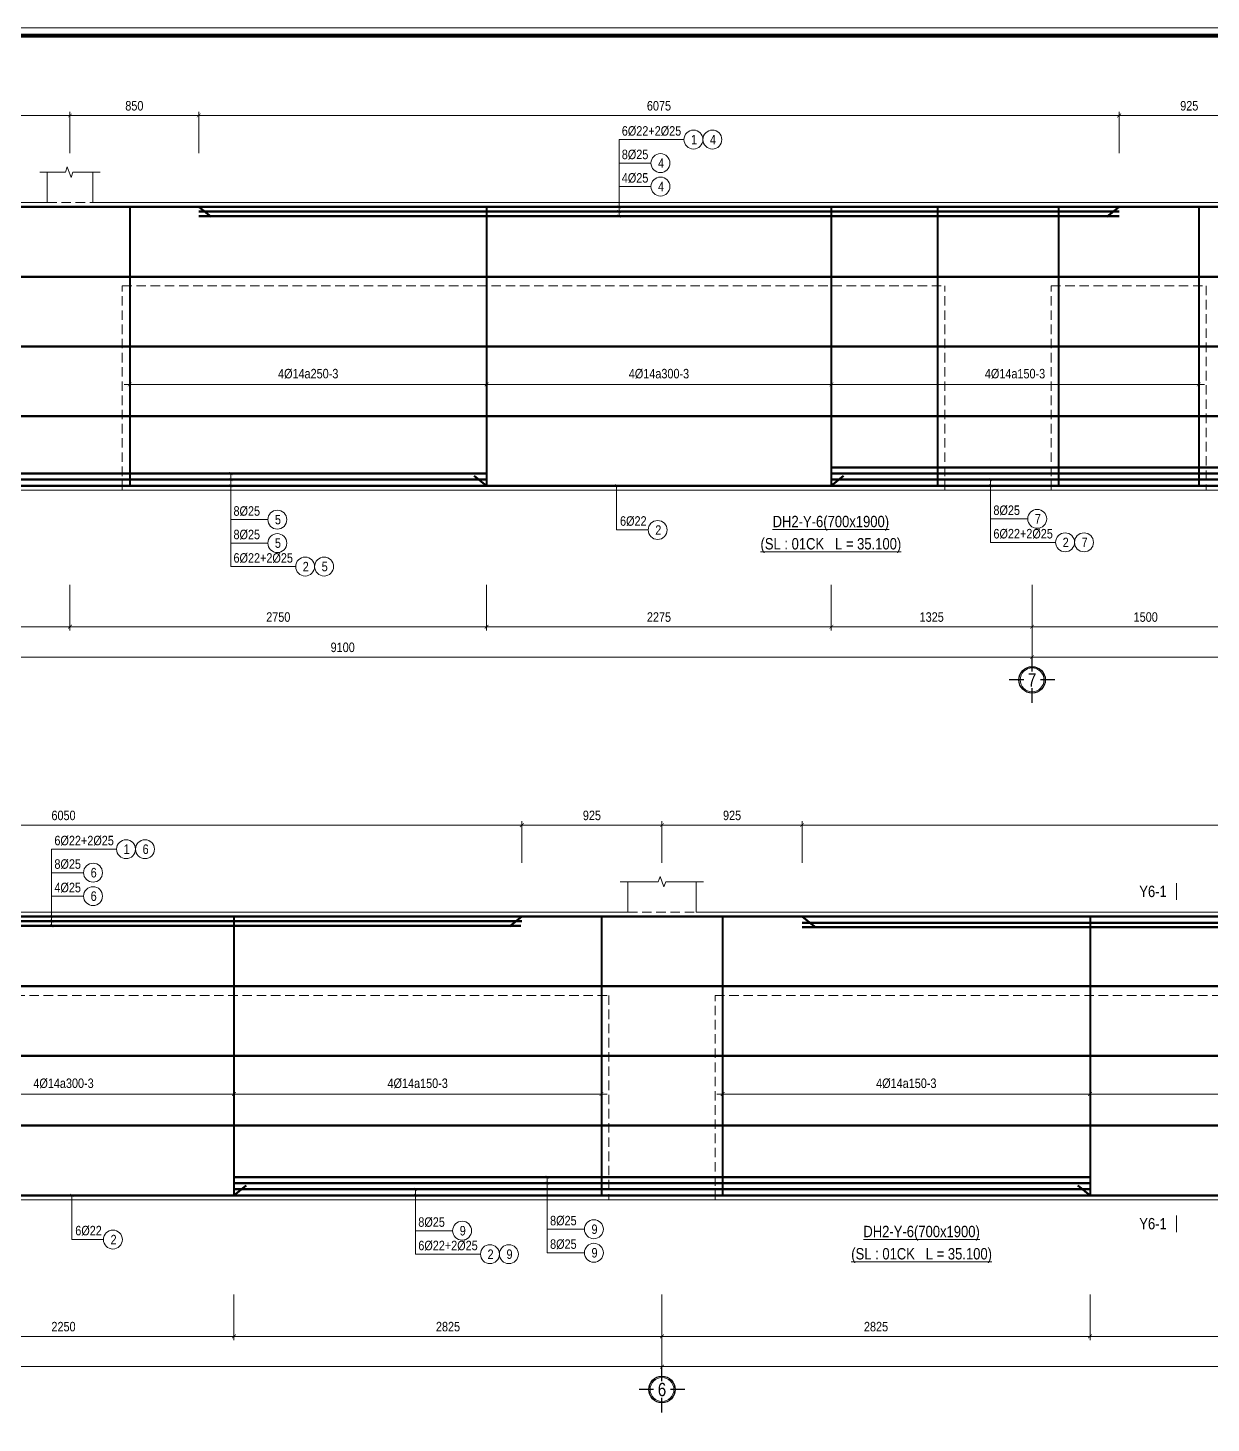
# Model space of a CAD drawing. Header units: millimetres. Extents: x 3014920 to 3563667, y -1638653 to -1356471.
# Drawn here: x 3089062 to 3096871, y -1615274 to -1606064 of the extents above; entities that cross this region are included whole.
import ezdxf
from ezdxf.enums import TextEntityAlignment as Align
from ezdxf.xclip import XClip

# ---------------------------------------------------------------- set-up
doc = ezdxf.new("R2010")
doc.units = ezdxf.units.MM
doc.header["$MEASUREMENT"] = 0
doc.header["$XCLIPFRAME"] = 0
doc.header["$PDMODE"] = 2
doc.linetypes.add('HIDDEN', pattern=[0.375, 0.25, -0.125])
doc.layers.get('0').update_dxf_attribs({"lineweight": 9})
doc.layers.get('Defpoints').update_dxf_attribs({"color": 10, "lineweight": 0})
for name, color, linetype, lineweight in [('2', 2, 'Continuous', 20), ('CDAI', 21, 'Continuous', 40), ('CTHEP', 50, 'Continuous', 50), ('DBAO', 90, 'Continuous', 13), ('DGIONG', 130, 'Continuous', 13), ('DMo', 9, 'HIDDEN', 9), ('KTH', 154, 'Continuous', 9), ('Net khuat', 8, 'HIDDEN', 13), ('TEXT', 7, 'Continuous', 15)]:
    doc.layers.add(name, color=color, linetype=linetype, lineweight=lineweight)
doc.layers.add('8', color=8, linetype='Continuous')
doc.styles.add('HELVECONDENSE', font='VHELVCN_0.TTF')
doc.styles.add('Star-HelCon', font='VHELVCN_0.TTF')
doc.styles.add('TTP-HelCon', font='VHELVCN_0.TTF')
doc.styles.add('VNI-HELVE-CONDENSE', font='VHELVCN_0.TTF')
doc.dimstyles.new('kc-25', dxfattribs={"dimtxt": 62.5, "dimasz": 20, "dimexe": 20, "dimexo": 50, "dimgap": 25, "dimtad": 3, "dimdec": 0, "dimzin": 0, "dimdsep": 46, "dimtxsty": 'VNI-HELVE-CONDENSE', "dimblk": 'DIM', "dimcen": 2.5, "dimclrd": 256, "dimclre": 154, "dimclrt": 7, "dimaunit": 1, "dimadec": 0, "dimazin": 0, "dimtfac": 1, "dimtdec": 0, "dimtix": 1, "dimtmove": 0, "dimatfit": 3, "dimldrblk": 'DOT', "dimfxl": 1, "dimtolj": 1, "dimtzin": 0, "dimarcsym": 0})
doc.dimstyles.new('TTP-25', dxfattribs={"dimscale": 25, "dimtxt": 2.5, "dimasz": 1, "dimexe": 1, "dimexo": 1, "dimgap": 0.09, "dimtad": 0, "dimdec": 4, "dimrnd": 1, "dimzin": 9, "dimdsep": 46, "dimtxsty": 'TTP-HelCon', "dimblk": 'ARCHTICK', "dimcen": 0.09, "dimdle": 1.5, "dimclrd": 256, "dimclre": 256, "dimclrt": 7, "dimadec": 0, "dimazin": 0, "dimtfac": 1, "dimtdec": 4, "dimtmove": 0, "dimatfit": 3, "dimldrblk": 'ARCHTICK', "dimfxl": 1, "dimtvp": 1, "dimtolj": 1, "dimtzin": 0, "dimarcsym": 0})

# ---------------------------------------------------------------- blocks, each defined once
blk = doc.blocks.new('2Y-5')
at = {"layer": 'CTHEP'}
blk.add_line((55785, -500), (100, -500), dxfattribs=at)
for points in [[(25, -230), (25, -30), (55895, -30), (55895, -230)], [(25, -370), (25, -970), (55895, -970), (55895, -370)]]:
    blk.add_lwpolyline(points, dxfattribs=at)
at = {"layer": 'DBAO', "linetype": 'Continuous', "flags": 128}
blk.add_lwpolyline([(55925, 0), (55925, -1000), (32050, -1000)], dxfattribs=at)
blk = doc.blocks.new('_ArchTick')
at = {"color": 0, "linetype": 'ByBlock', "const_width": 0.15}
blk.add_lwpolyline([(-0.5, -0.5), (0.5, 0.5)], dxfattribs=at)
blk = doc.blocks.new('*D2589')
at = {"layer": 'Defpoints', "color": 0, "transparency": 16777216}
for p in [(9600, -2500), (11100, -2500), (9600, -2801)]:
    blk.add_point(p, dxfattribs=at)
at = {"layer": 'KTH', "lineweight": -2, "transparency": 16777216}
for p, q in [((9600, -2525), (9600, -2826)), ((11100, -2525), (11100, -2826)), ((11137.5, -2801), (9562.5, -2801))]:
    blk.add_line(p, q, dxfattribs=at)
at = {"layer": 'KTH', "lineweight": -2, "transparency": 16777216, "xscale": 25, "yscale": 25, "zscale": 25, "rotation": 180}
blk.add_blockref('_ArchTick', (9600, -2801), dxfattribs=at)
at = {"layer": 'KTH', "lineweight": -2, "transparency": 16777216, "xscale": 25, "yscale": 25, "zscale": 25}
blk.add_blockref('_ArchTick', (11100, -2801), dxfattribs=at)
at = {"layer": 'KTH', "color": 7, "transparency": 16777216, "insert": (10350, -2737.2), "char_height": 62.5, "attachment_point": 5, "style": 'TTP-HelCon'}
blk.add_mtext('\\A1;1500', dxfattribs=at)
blk = doc.blocks.new('*D2590')
at = {"layer": 'Defpoints', "color": 0, "transparency": 16777216}
for p in [(3250, -2500), (5999.8, -2500), (3250, -2801)]:
    blk.add_point(p, dxfattribs=at)
at = {"layer": 'KTH', "lineweight": -2, "transparency": 16777216}
for p, q in [((3250, -2525), (3250, -2826)), ((5999.8, -2525), (5999.8, -2826)), ((6037.3, -2801), (3212.5, -2801))]:
    blk.add_line(p, q, dxfattribs=at)
at = {"layer": 'KTH', "lineweight": -2, "transparency": 16777216, "xscale": 25, "yscale": 25, "zscale": 25, "rotation": 180}
blk.add_blockref('_ArchTick', (3250, -2801), dxfattribs=at)
at = {"layer": 'KTH', "lineweight": -2, "transparency": 16777216, "xscale": 25, "yscale": 25, "zscale": 25}
blk.add_blockref('_ArchTick', (5999.8, -2801), dxfattribs=at)
at = {"layer": 'KTH', "color": 7, "transparency": 16777216, "insert": (4624.9, -2737.2), "char_height": 62.5, "attachment_point": 5, "style": 'TTP-HelCon'}
blk.add_mtext('\\A1;2750', dxfattribs=at)
blk = doc.blocks.new('*D2591')
at = {"layer": 'Defpoints', "color": 0, "transparency": 16777216}
for p in [(3250, 574), (3250, 300), (4099.8, 300)]:
    blk.add_point(p, dxfattribs=at)
at = {"layer": 'KTH', "lineweight": -2, "transparency": 16777216}
for p, q in [((4137.3, 574), (3212.5, 574)), ((3250, 325), (3250, 599)), ((4099.8, 325), (4099.8, 599))]:
    blk.add_line(p, q, dxfattribs=at)
at = {"layer": 'KTH', "lineweight": -2, "transparency": 16777216, "xscale": 25, "yscale": 25, "zscale": 25, "rotation": 180}
blk.add_blockref('_ArchTick', (3250, 574), dxfattribs=at)
at = {"layer": 'KTH', "lineweight": -2, "transparency": 16777216, "xscale": 25, "yscale": 25, "zscale": 25}
blk.add_blockref('_ArchTick', (4099.8, 574), dxfattribs=at)
at = {"layer": 'KTH', "color": 7, "transparency": 16777216, "insert": (3674.9, 637.8), "char_height": 62.5, "attachment_point": 5, "style": 'TTP-HelCon'}
blk.add_mtext('\\A1;850', dxfattribs=at)
blk = doc.blocks.new('*D2592')
at = {"layer": 'Defpoints', "color": 0, "transparency": 16777216}
for p in [(11100, 574), (10175, 300), (11100, 300)]:
    blk.add_point(p, dxfattribs=at)
at = {"layer": 'KTH', "lineweight": -2, "transparency": 16777216}
for p, q in [((10137.5, 574), (11137.5, 574)), ((10175, 325), (10175, 599)), ((11100, 325), (11100, 599))]:
    blk.add_line(p, q, dxfattribs=at)
at = {"layer": 'KTH', "lineweight": -2, "transparency": 16777216, "xscale": 25, "yscale": 25, "zscale": 25, "rotation": 180}
blk.add_blockref('_ArchTick', (10175, 574), dxfattribs=at)
at = {"layer": 'KTH', "lineweight": -2, "transparency": 16777216, "xscale": 25, "yscale": 25, "zscale": 25}
blk.add_blockref('_ArchTick', (11100, 574), dxfattribs=at)
at = {"layer": 'KTH', "color": 7, "transparency": 16777216, "insert": (10637.5, 637.8), "char_height": 62.5, "attachment_point": 5, "style": 'TTP-HelCon'}
blk.add_mtext('\\A1;925', dxfattribs=at)
blk = doc.blocks.new('*D2594')
at = {"layer": 'Defpoints', "color": 0, "transparency": 16777216}
for p in [(19000, 574), (19000, 300), (19925, 300)]:
    blk.add_point(p, dxfattribs=at)
at = {"layer": 'KTH', "lineweight": -2, "transparency": 16777216}
for p, q in [((19962.5, 574), (18962.5, 574)), ((19000, 325), (19000, 599)), ((19925, 325), (19925, 599))]:
    blk.add_line(p, q, dxfattribs=at)
at = {"layer": 'KTH', "lineweight": -2, "transparency": 16777216, "xscale": 25, "yscale": 25, "zscale": 25, "rotation": 180}
blk.add_blockref('_ArchTick', (19000, 574), dxfattribs=at)
at = {"layer": 'KTH', "lineweight": -2, "transparency": 16777216, "xscale": 25, "yscale": 25, "zscale": 25}
blk.add_blockref('_ArchTick', (19925, 574), dxfattribs=at)
at = {"layer": 'KTH', "color": 7, "transparency": 16777216, "insert": (19462.5, 637.8), "char_height": 62.5, "attachment_point": 5, "style": 'TTP-HelCon'}
blk.add_mtext('\\A1;925', dxfattribs=at)
blk = doc.blocks.new('dau truc')
blk.add_circle((0, 0), 180)
at = {"layer": '8'}
for p, q in [((0, 127), (0, 345)), ((-127, 0), (-345, 0)), ((0, -345), (0, -127)), ((345, 0), (127, 0))]:
    blk.add_line(p, q, dxfattribs=at)
blk.add_circle((0, 0), 200, dxfattribs=at)
at = {"layer": 'TEXT', "style": 'HELVECONDENSE'}
blk.add_attdef('A', text='', height=233, dxfattribs=at).set_placement((0, 0), align=Align.MIDDLE)
blk = doc.blocks.new('*D2595')
at = {"layer": 'Defpoints', "color": 0, "transparency": 16777216}
for p in [(13925, -2500), (16175, -2500), (13925, -2801)]:
    blk.add_point(p, dxfattribs=at)
at = {"layer": 'KTH', "lineweight": -2, "transparency": 16777216}
for p, q in [((13925, -2525), (13925, -2826)), ((16175, -2525), (16175, -2826)), ((16212.5, -2801), (13887.5, -2801))]:
    blk.add_line(p, q, dxfattribs=at)
at = {"layer": 'KTH', "lineweight": -2, "transparency": 16777216, "xscale": 25, "yscale": 25, "zscale": 25, "rotation": 180}
blk.add_blockref('_ArchTick', (13925, -2801), dxfattribs=at)
at = {"layer": 'KTH', "lineweight": -2, "transparency": 16777216, "xscale": 25, "yscale": 25, "zscale": 25}
blk.add_blockref('_ArchTick', (16175, -2801), dxfattribs=at)
at = {"layer": 'KTH', "color": 7, "transparency": 16777216, "insert": (15050, -2737.2), "char_height": 62.5, "attachment_point": 5, "style": 'TTP-HelCon'}
blk.add_mtext('\\A1;2250', dxfattribs=at)
blk = doc.blocks.new('*D2596')
at = {"layer": 'Defpoints', "color": 0, "transparency": 16777216}
for p in [(19000, -2500), (21825, -2500), (19000, -2801)]:
    blk.add_point(p, dxfattribs=at)
at = {"layer": 'KTH', "lineweight": -2, "transparency": 16777216}
for p, q in [((19000, -2525), (19000, -2826)), ((21825, -2525), (21825, -2826)), ((21862.5, -2801), (18962.5, -2801))]:
    blk.add_line(p, q, dxfattribs=at)
at = {"layer": 'KTH', "lineweight": -2, "transparency": 16777216, "xscale": 25, "yscale": 25, "zscale": 25, "rotation": 180}
blk.add_blockref('_ArchTick', (19000, -2801), dxfattribs=at)
at = {"layer": 'KTH', "lineweight": -2, "transparency": 16777216, "xscale": 25, "yscale": 25, "zscale": 25}
blk.add_blockref('_ArchTick', (21825, -2801), dxfattribs=at)
at = {"layer": 'KTH', "color": 7, "transparency": 16777216, "insert": (20412.5, -2737.2), "char_height": 62.5, "attachment_point": 5, "style": 'TTP-HelCon'}
blk.add_mtext('\\A1;2825', dxfattribs=at)
blk = doc.blocks.new('*D2597')
at = {"layer": 'Defpoints', "color": 0, "transparency": 16777216}
for p in [(21825, -2500), (24075, -2500), (24075, -2801)]:
    blk.add_point(p, dxfattribs=at)
at = {"layer": 'KTH', "lineweight": -2, "transparency": 16777216}
for p, q in [((21825, -2525), (21825, -2826)), ((24075, -2525), (24075, -2826)), ((21787.5, -2801), (24112.5, -2801))]:
    blk.add_line(p, q, dxfattribs=at)
at = {"layer": 'KTH', "lineweight": -2, "transparency": 16777216, "xscale": 25, "yscale": 25, "zscale": 25, "rotation": 180}
blk.add_blockref('_ArchTick', (21825, -2801), dxfattribs=at)
at = {"layer": 'KTH', "lineweight": -2, "transparency": 16777216, "xscale": 25, "yscale": 25, "zscale": 25}
blk.add_blockref('_ArchTick', (24075, -2801), dxfattribs=at)
at = {"layer": 'KTH', "color": 7, "transparency": 16777216, "insert": (22950, -2737.2), "char_height": 62.5, "attachment_point": 5, "style": 'TTP-HelCon'}
blk.add_mtext('\\A1;2250', dxfattribs=at)
blk = doc.blocks.new('*D2598')
at = {"layer": 'Defpoints', "color": 0, "transparency": 16777216}
for p in [(19000, 574), (18075, 300), (19000, 300)]:
    blk.add_point(p, dxfattribs=at)
at = {"layer": 'KTH', "lineweight": -2, "transparency": 16777216}
for p, q in [((18037.5, 574), (19037.5, 574)), ((18075, 325), (18075, 599)), ((19000, 325), (19000, 599))]:
    blk.add_line(p, q, dxfattribs=at)
at = {"layer": 'KTH', "lineweight": -2, "transparency": 16777216, "xscale": 25, "yscale": 25, "zscale": 25, "rotation": 180}
blk.add_blockref('_ArchTick', (18075, 574), dxfattribs=at)
at = {"layer": 'KTH', "lineweight": -2, "transparency": 16777216, "xscale": 25, "yscale": 25, "zscale": 25}
blk.add_blockref('_ArchTick', (19000, 574), dxfattribs=at)
at = {"layer": 'KTH', "color": 7, "transparency": 16777216, "insert": (18537.5, 637.8), "char_height": 62.5, "attachment_point": 5, "style": 'TTP-HelCon'}
blk.add_mtext('\\A1;925', dxfattribs=at)
blk = doc.blocks.new('*D2599')
at = {"layer": 'Defpoints', "color": 0, "transparency": 16777216}
for p in [(19000, -2801), (28400, -2801), (19000, -3001)]:
    blk.add_point(p, dxfattribs=at)
at = {"layer": 'KTH', "lineweight": -2, "transparency": 16777216}
for p, q in [((19000, -2826), (19000, -3026)), ((28400, -2826), (28400, -3026)), ((28437.5, -3001), (18962.5, -3001))]:
    blk.add_line(p, q, dxfattribs=at)
at = {"layer": 'KTH', "lineweight": -2, "transparency": 16777216, "xscale": 25, "yscale": 25, "zscale": 25, "rotation": 180}
blk.add_blockref('_ArchTick', (19000, -3001), dxfattribs=at)
at = {"layer": 'KTH', "lineweight": -2, "transparency": 16777216, "xscale": 25, "yscale": 25, "zscale": 25}
blk.add_blockref('_ArchTick', (28400, -3001), dxfattribs=at)
at = {"layer": 'KTH', "color": 7, "transparency": 16777216, "insert": (23700, -2937.2), "char_height": 62.5, "attachment_point": 5, "style": 'TTP-HelCon'}
blk.add_mtext('\\A1;9400', dxfattribs=at)
blk = doc.blocks.new('*D2601')
at = {"layer": 'Defpoints', "color": 0, "transparency": 16777216}
for p in [(500, -2500), (3250, -2500), (500, -2801)]:
    blk.add_point(p, dxfattribs=at)
at = {"layer": 'KTH', "lineweight": -2, "transparency": 16777216}
for p, q in [((500, -2525), (500, -2826)), ((3250, -2525), (3250, -2826)), ((3287.5, -2801), (462.5, -2801))]:
    blk.add_line(p, q, dxfattribs=at)
at = {"layer": 'KTH', "lineweight": -2, "transparency": 16777216, "xscale": 25, "yscale": 25, "zscale": 25, "rotation": 180}
blk.add_blockref('_ArchTick', (500, -2801), dxfattribs=at)
at = {"layer": 'KTH', "lineweight": -2, "transparency": 16777216, "xscale": 25, "yscale": 25, "zscale": 25}
blk.add_blockref('_ArchTick', (3250, -2801), dxfattribs=at)
at = {"layer": 'KTH', "color": 7, "transparency": 16777216, "insert": (1875, -2737.2), "char_height": 62.5, "attachment_point": 5, "style": 'TTP-HelCon'}
blk.add_mtext('\\A1;2750', dxfattribs=at)
blk = doc.blocks.new('*D2602')
at = {"layer": 'Defpoints', "color": 0, "transparency": 16777216}
for p in [(5999.8, -2500), (8275, -2500), (8275, -2801)]:
    blk.add_point(p, dxfattribs=at)
at = {"layer": 'KTH', "lineweight": -2, "transparency": 16777216}
for p, q in [((5999.8, -2525), (5999.8, -2826)), ((8275, -2525), (8275, -2826)), ((5962.3, -2801), (8312.5, -2801))]:
    blk.add_line(p, q, dxfattribs=at)
at = {"layer": 'KTH', "lineweight": -2, "transparency": 16777216, "xscale": 25, "yscale": 25, "zscale": 25, "rotation": 180}
blk.add_blockref('_ArchTick', (5999.8, -2801), dxfattribs=at)
at = {"layer": 'KTH', "lineweight": -2, "transparency": 16777216, "xscale": 25, "yscale": 25, "zscale": 25}
blk.add_blockref('_ArchTick', (8275, -2801), dxfattribs=at)
at = {"layer": 'KTH', "color": 7, "transparency": 16777216, "insert": (7137.4, -2737.2), "char_height": 62.5, "attachment_point": 5, "style": 'TTP-HelCon'}
blk.add_mtext('\\A1;2275', dxfattribs=at)
blk = doc.blocks.new('*D2603')
at = {"layer": 'Defpoints', "color": 0, "transparency": 16777216}
for p in [(8275, -2500), (9600, -2500), (9600, -2801)]:
    blk.add_point(p, dxfattribs=at)
at = {"layer": 'KTH', "lineweight": -2, "transparency": 16777216}
for p, q in [((8275, -2525), (8275, -2826)), ((9600, -2525), (9600, -2826)), ((8237.5, -2801), (9637.5, -2801))]:
    blk.add_line(p, q, dxfattribs=at)
at = {"layer": 'KTH', "lineweight": -2, "transparency": 16777216, "xscale": 25, "yscale": 25, "zscale": 25, "rotation": 180}
blk.add_blockref('_ArchTick', (8275, -2801), dxfattribs=at)
at = {"layer": 'KTH', "lineweight": -2, "transparency": 16777216, "xscale": 25, "yscale": 25, "zscale": 25}
blk.add_blockref('_ArchTick', (9600, -2801), dxfattribs=at)
at = {"layer": 'KTH', "color": 7, "transparency": 16777216, "insert": (8937.5, -2737.2), "char_height": 62.5, "attachment_point": 5, "style": 'TTP-HelCon'}
blk.add_mtext('\\A1;1325', dxfattribs=at)
blk = doc.blocks.new('*D2605')
at = {"layer": 'Defpoints', "color": 0, "transparency": 16777216}
for p in [(19925, 574), (19925, 300), (25975, 300)]:
    blk.add_point(p, dxfattribs=at)
at = {"layer": 'KTH', "lineweight": -2, "transparency": 16777216}
for p, q in [((26012.5, 574), (19887.5, 574)), ((19925, 325), (19925, 599)), ((25975, 325), (25975, 599))]:
    blk.add_line(p, q, dxfattribs=at)
at = {"layer": 'KTH', "lineweight": -2, "transparency": 16777216, "xscale": 25, "yscale": 25, "zscale": 25, "rotation": 180}
blk.add_blockref('_ArchTick', (19925, 574), dxfattribs=at)
at = {"layer": 'KTH', "lineweight": -2, "transparency": 16777216, "xscale": 25, "yscale": 25, "zscale": 25}
blk.add_blockref('_ArchTick', (25975, 574), dxfattribs=at)
at = {"layer": 'KTH', "color": 7, "transparency": 16777216, "insert": (22950, 637.8), "char_height": 62.5, "attachment_point": 5, "style": 'TTP-HelCon'}
blk.add_mtext('\\A1;6050', dxfattribs=at)
blk = doc.blocks.new('MC')
at = {"layer": 'CTHEP', "const_width": 10, "elevation": 0}
blk.add_lwpolyline([(36, 150), (36, 0)], dxfattribs=at)
at = {"layer": 'TEXT', "style": 'TTP-HelCon'}
blk.add_attdef('A', text='', height=100, dxfattribs=at).set_placement((-50, 26), align=Align.RIGHT)
blk = doc.blocks.new('*D2618')
at = {"layer": 'Defpoints', "color": 0, "transparency": 16777216}
for p in [(9600, -2500), (19000, -2500), (19000, -3001)]:
    blk.add_point(p, dxfattribs=at)
at = {"layer": 'KTH', "lineweight": -2, "transparency": 16777216}
for p, q in [((9600, -2525), (9600, -3026)), ((19000, -2525), (19000, -3026)), ((9562.5, -3001), (19037.5, -3001))]:
    blk.add_line(p, q, dxfattribs=at)
at = {"layer": 'KTH', "lineweight": -2, "transparency": 16777216, "xscale": 25, "yscale": 25, "zscale": 25, "rotation": 180}
blk.add_blockref('_ArchTick', (9600, -3001), dxfattribs=at)
at = {"layer": 'KTH', "lineweight": -2, "transparency": 16777216, "xscale": 25, "yscale": 25, "zscale": 25}
blk.add_blockref('_ArchTick', (19000, -3001), dxfattribs=at)
at = {"layer": 'KTH', "color": 7, "transparency": 16777216, "insert": (14300, -2937.2), "char_height": 62.5, "attachment_point": 5, "style": 'TTP-HelCon'}
blk.add_mtext('\\A1;9400', dxfattribs=at)
blk = doc.blocks.new('*D2624')
at = {"layer": 'Defpoints', "color": 0, "transparency": 16777216}
for p in [(500, -2801), (9600, -2801), (500, -3001)]:
    blk.add_point(p, dxfattribs=at)
at = {"layer": 'KTH', "lineweight": -2, "transparency": 16777216}
for p, q in [((500, -2826), (500, -3026)), ((9600, -2826), (9600, -3026)), ((9637.5, -3001), (462.5, -3001))]:
    blk.add_line(p, q, dxfattribs=at)
at = {"layer": 'KTH', "lineweight": -2, "transparency": 16777216, "xscale": 25, "yscale": 25, "zscale": 25, "rotation": 180}
blk.add_blockref('_ArchTick', (500, -3001), dxfattribs=at)
at = {"layer": 'KTH', "lineweight": -2, "transparency": 16777216, "xscale": 25, "yscale": 25, "zscale": 25}
blk.add_blockref('_ArchTick', (9600, -3001), dxfattribs=at)
at = {"layer": 'KTH', "color": 7, "transparency": 16777216, "insert": (5050, -2937.2), "char_height": 62.5, "attachment_point": 5, "style": 'TTP-HelCon'}
blk.add_mtext('\\A1;9100', dxfattribs=at)
blk = doc.blocks.new('*D2625')
at = {"layer": 'Defpoints', "color": 0, "transparency": 16777216}
for p in [(16175, -2500), (19000, -2500), (19000, -2801)]:
    blk.add_point(p, dxfattribs=at)
at = {"layer": 'KTH', "lineweight": -2, "transparency": 16777216}
for p, q in [((16175, -2525), (16175, -2826)), ((19000, -2525), (19000, -2826)), ((16137.5, -2801), (19037.5, -2801))]:
    blk.add_line(p, q, dxfattribs=at)
at = {"layer": 'KTH', "lineweight": -2, "transparency": 16777216, "xscale": 25, "yscale": 25, "zscale": 25, "rotation": 180}
blk.add_blockref('_ArchTick', (16175, -2801), dxfattribs=at)
at = {"layer": 'KTH', "lineweight": -2, "transparency": 16777216, "xscale": 25, "yscale": 25, "zscale": 25}
blk.add_blockref('_ArchTick', (19000, -2801), dxfattribs=at)
at = {"layer": 'KTH', "color": 7, "transparency": 16777216, "insert": (17587.5, -2737.2), "char_height": 62.5, "attachment_point": 5, "style": 'TTP-HelCon'}
blk.add_mtext('\\A1;2825', dxfattribs=at)
blk = doc.blocks.new('*D2627')
at = {"layer": 'Defpoints', "color": 0, "transparency": 16777216}
for p in [(350, 574), (350, 300), (3250, 300)]:
    blk.add_point(p, dxfattribs=at)
at = {"layer": 'KTH', "lineweight": -2, "transparency": 16777216}
for p, q in [((3287.5, 574), (312.5, 574)), ((350, 325), (350, 599)), ((3250, 325), (3250, 599))]:
    blk.add_line(p, q, dxfattribs=at)
at = {"layer": 'KTH', "lineweight": -2, "transparency": 16777216, "xscale": 25, "yscale": 25, "zscale": 25, "rotation": 180}
blk.add_blockref('_ArchTick', (350, 574), dxfattribs=at)
at = {"layer": 'KTH', "lineweight": -2, "transparency": 16777216, "xscale": 25, "yscale": 25, "zscale": 25}
blk.add_blockref('_ArchTick', (3250, 574), dxfattribs=at)
at = {"layer": 'KTH', "color": 7, "transparency": 16777216, "insert": (1800, 637.8), "char_height": 62.5, "attachment_point": 5, "style": 'TTP-HelCon'}
blk.add_mtext('\\A1;2900', dxfattribs=at)
blk = doc.blocks.new('*D2628')
at = {"layer": 'Defpoints', "color": 0, "transparency": 16777216}
for p in [(10175, 574), (4099.8, 300), (10175, 300)]:
    blk.add_point(p, dxfattribs=at)
at = {"layer": 'KTH', "lineweight": -2, "transparency": 16777216}
for p, q in [((4062.3, 574), (10212.5, 574)), ((4099.8, 325), (4099.8, 599)), ((10175, 325), (10175, 599))]:
    blk.add_line(p, q, dxfattribs=at)
at = {"layer": 'KTH', "lineweight": -2, "transparency": 16777216, "xscale": 25, "yscale": 25, "zscale": 25, "rotation": 180}
blk.add_blockref('_ArchTick', (4099.8, 574), dxfattribs=at)
at = {"layer": 'KTH', "lineweight": -2, "transparency": 16777216, "xscale": 25, "yscale": 25, "zscale": 25}
blk.add_blockref('_ArchTick', (10175, 574), dxfattribs=at)
at = {"layer": 'KTH', "color": 7, "transparency": 16777216, "insert": (7137.4, 637.8), "char_height": 62.5, "attachment_point": 5, "style": 'TTP-HelCon'}
blk.add_mtext('\\A1;6075', dxfattribs=at)
blk = doc.blocks.new('*D2629')
at = {"layer": 'Defpoints', "color": 0, "transparency": 16777216}
for p in [(18075, 574), (12025, 300), (18075, 300)]:
    blk.add_point(p, dxfattribs=at)
at = {"layer": 'KTH', "lineweight": -2, "transparency": 16777216}
for p, q in [((11987.5, 574), (18112.5, 574)), ((12025, 325), (12025, 599)), ((18075, 325), (18075, 599))]:
    blk.add_line(p, q, dxfattribs=at)
at = {"layer": 'KTH', "lineweight": -2, "transparency": 16777216, "xscale": 25, "yscale": 25, "zscale": 25, "rotation": 180}
blk.add_blockref('_ArchTick', (12025, 574), dxfattribs=at)
at = {"layer": 'KTH', "lineweight": -2, "transparency": 16777216, "xscale": 25, "yscale": 25, "zscale": 25}
blk.add_blockref('_ArchTick', (18075, 574), dxfattribs=at)
at = {"layer": 'KTH', "color": 7, "transparency": 16777216, "insert": (15050, 637.8), "char_height": 62.5, "attachment_point": 5, "style": 'TTP-HelCon'}
blk.add_mtext('\\A1;6050', dxfattribs=at)
blk = doc.blocks.new('DIM')
h = blk.add_hatch(color=1)
h.paths.add_polyline_path([(0.49, 0.29, 1), (0.29, 0.49), (-0.19, 0), (0.19, 0)])
h.paths.add_polyline_path([(0.19, 0), (-0.19, 0), (-0.49, -0.29, 1), (-0.29, -0.49)])
at = {"color": 9}
for p, q in [((-0.19, 0), (-1.5, 0)), ((0.19, 0), (1.5, 0))]:
    blk.add_line(p, q, dxfattribs=at)
at = {"color": 1}
for p, q in [((-0.49, -0.29), (0.29, 0.49)), ((-0.29, -0.49), (0.49, 0.29)), ((-0.19, 0), (0.19, 0))]:
    blk.add_line(p, q, dxfattribs=at)
blk.add_arc((-0.39, -0.39), 0.138, 135, 315, dxfattribs=at)
blk = doc.blocks.new('*D2630')
at = {"layer": 'Defpoints', "color": 0, "transparency": 16777216}
for p in [(3644.8, -950), (5999.8, -950), (3644.8, -1201.2)]:
    blk.add_point(p, dxfattribs=at)
at = {"layer": 'KTH', "lineweight": -2, "transparency": 16777216}
for p, q in [((3644.8, -975), (3644.8, -1226.2)), ((5999.8, -975), (5999.8, -1226.2)), ((6037.3, -1201.2), (3607.3, -1201.2))]:
    blk.add_line(p, q, dxfattribs=at)
at = {"layer": 'KTH', "lineweight": -2, "transparency": 16777216, "xscale": 25, "yscale": 25, "zscale": 25, "rotation": 180}
blk.add_blockref('_ArchTick', (3644.8, -1201.2), dxfattribs=at)
at = {"layer": 'KTH', "lineweight": -2, "transparency": 16777216, "xscale": 25, "yscale": 25, "zscale": 25}
blk.add_blockref('_ArchTick', (5999.8, -1201.2), dxfattribs=at)
at = {"layer": 'KTH', "color": 7, "transparency": 16777216, "insert": (4822.3, -1131.3), "char_height": 62.5, "attachment_point": 5, "style": 'TTP-HelCon'}
blk.add_mtext('\\A1;4Þ14a250-3', dxfattribs=at)
blk = doc.blocks.new('*D2631')
at = {"layer": 'Defpoints', "color": 0, "transparency": 16777216}
for p in [(5999.8, -950), (8275, -950), (8275, -1201.2)]:
    blk.add_point(p, dxfattribs=at)
at = {"layer": 'KTH', "lineweight": -2, "transparency": 16777216}
for p, q in [((5999.8, -975), (5999.8, -1226.2)), ((8275, -975), (8275, -1226.2)), ((5962.3, -1201.2), (8312.5, -1201.2))]:
    blk.add_line(p, q, dxfattribs=at)
at = {"layer": 'KTH', "lineweight": -2, "transparency": 16777216, "xscale": 25, "yscale": 25, "zscale": 25, "rotation": 180}
blk.add_blockref('_ArchTick', (5999.8, -1201.2), dxfattribs=at)
at = {"layer": 'KTH', "lineweight": -2, "transparency": 16777216, "xscale": 25, "yscale": 25, "zscale": 25}
blk.add_blockref('_ArchTick', (8275, -1201.2), dxfattribs=at)
at = {"layer": 'KTH', "color": 7, "transparency": 16777216, "insert": (7137.4, -1131.3), "char_height": 62.5, "attachment_point": 5, "style": 'TTP-HelCon'}
blk.add_mtext('\\A1;4Þ14a300-3', dxfattribs=at)
blk = doc.blocks.new('*D2632')
at = {"layer": 'Defpoints', "color": 0, "transparency": 16777216}
for p in [(8275, -950), (10700, -950), (8275, -1201.2)]:
    blk.add_point(p, dxfattribs=at)
at = {"layer": 'KTH', "lineweight": -2, "transparency": 16777216}
for p, q in [((8275, -975), (8275, -1226.2)), ((10700, -975), (10700, -1226.2)), ((10737.5, -1201.2), (8237.5, -1201.2))]:
    blk.add_line(p, q, dxfattribs=at)
at = {"layer": 'KTH', "lineweight": -2, "transparency": 16777216, "xscale": 25, "yscale": 25, "zscale": 25}
for p, rotation in [((8275, -1201.2), 179.9999999866598), ((10700, -1201.2), 359.9999999866598)]:
    blk.add_blockref('_ArchTick', p, dxfattribs=dict(at, rotation=rotation))
at = {"layer": 'KTH', "color": 7, "transparency": 16777216, "insert": (9487.5, -1131.3), "char_height": 62.5, "attachment_point": 5, "rotation": 360, "style": 'TTP-HelCon'}
blk.add_mtext('\\A1;4Þ14a150-3', dxfattribs=at)
blk = doc.blocks.new('*D2634')
at = {"layer": 'Defpoints', "color": 0, "transparency": 16777216}
for p in [(13925, -950), (16175, -950), (16175, -1201.2)]:
    blk.add_point(p, dxfattribs=at)
at = {"layer": 'KTH', "lineweight": -2, "transparency": 16777216}
for p, q in [((13925, -975), (13925, -1226.2)), ((16175, -975), (16175, -1226.2)), ((13887.5, -1201.2), (16212.5, -1201.2))]:
    blk.add_line(p, q, dxfattribs=at)
at = {"layer": 'KTH', "lineweight": -2, "transparency": 16777216, "xscale": 25, "yscale": 25, "zscale": 25, "rotation": 180}
blk.add_blockref('_ArchTick', (13925, -1201.2), dxfattribs=at)
at = {"layer": 'KTH', "lineweight": -2, "transparency": 16777216, "xscale": 25, "yscale": 25, "zscale": 25}
blk.add_blockref('_ArchTick', (16175, -1201.2), dxfattribs=at)
at = {"layer": 'KTH', "color": 7, "transparency": 16777216, "insert": (15050, -1131.3), "char_height": 62.5, "attachment_point": 5, "style": 'TTP-HelCon'}
blk.add_mtext('\\A1;4Þ14a300-3', dxfattribs=at)
blk = doc.blocks.new('*D2635')
at = {"layer": 'Defpoints', "color": 0, "transparency": 16777216}
for p in [(16175, -950), (18600, -950), (18600, -1201.2)]:
    blk.add_point(p, dxfattribs=at)
at = {"layer": 'KTH', "lineweight": -2, "transparency": 16777216}
for p, q in [((16175, -975), (16175, -1226.2)), ((18600, -975), (18600, -1226.2)), ((16137.5, -1201.2), (18637.5, -1201.2))]:
    blk.add_line(p, q, dxfattribs=at)
at = {"layer": 'KTH', "lineweight": -2, "transparency": 16777216, "xscale": 25, "yscale": 25, "zscale": 25, "rotation": 180}
blk.add_blockref('_ArchTick', (16175, -1201.2), dxfattribs=at)
at = {"layer": 'KTH', "lineweight": -2, "transparency": 16777216, "xscale": 25, "yscale": 25, "zscale": 25}
blk.add_blockref('_ArchTick', (18600, -1201.2), dxfattribs=at)
at = {"layer": 'KTH', "color": 7, "transparency": 16777216, "insert": (17387.5, -1131.3), "char_height": 62.5, "attachment_point": 5, "style": 'TTP-HelCon'}
blk.add_mtext('\\A1;4Þ14a150-3', dxfattribs=at)
blk = doc.blocks.new('*D2636')
at = {"layer": 'Defpoints', "color": 0, "transparency": 16777216}
for p in [(21825, -950), (24075, -950), (21825, -1201.2)]:
    blk.add_point(p, dxfattribs=at)
at = {"layer": 'KTH', "lineweight": -2, "transparency": 16777216}
for p, q in [((21825, -975), (21825, -1226.2)), ((24075, -975), (24075, -1226.2)), ((24112.5, -1201.2), (21787.5, -1201.2))]:
    blk.add_line(p, q, dxfattribs=at)
at = {"layer": 'KTH', "lineweight": -2, "transparency": 16777216, "xscale": 25, "yscale": 25, "zscale": 25}
for p, rotation in [((21825, -1201.2), 179.9999999866598), ((24075, -1201.2), 359.9999999866598)]:
    blk.add_blockref('_ArchTick', p, dxfattribs=dict(at, rotation=rotation))
at = {"layer": 'KTH', "color": 7, "transparency": 16777216, "insert": (22950, -1131.3), "char_height": 62.5, "attachment_point": 5, "rotation": 360, "style": 'TTP-HelCon'}
blk.add_mtext('\\A1;4Þ14a300-3', dxfattribs=at)
blk = doc.blocks.new('*D2637')
at = {"layer": 'Defpoints', "color": 0, "transparency": 16777216}
for p in [(19400, -950), (21825, -950), (19400, -1201.2)]:
    blk.add_point(p, dxfattribs=at)
at = {"layer": 'KTH', "lineweight": -2, "transparency": 16777216}
for p, q in [((19400, -975), (19400, -1226.2)), ((21825, -975), (21825, -1226.2)), ((21862.5, -1201.2), (19362.5, -1201.2))]:
    blk.add_line(p, q, dxfattribs=at)
at = {"layer": 'KTH', "lineweight": -2, "transparency": 16777216, "xscale": 25, "yscale": 25, "zscale": 25}
for p, rotation in [((19400, -1201.2), 179.9999999866598), ((21825, -1201.2), 359.9999999866598)]:
    blk.add_blockref('_ArchTick', p, dxfattribs=dict(at, rotation=rotation))
at = {"layer": 'KTH', "color": 7, "transparency": 16777216, "insert": (20612.5, -1131.3), "char_height": 62.5, "attachment_point": 5, "rotation": 360, "style": 'TTP-HelCon'}
blk.add_mtext('\\A1;4Þ14a150-3', dxfattribs=at)
blk = doc.blocks.new('2Y-7')
at = {"layer": 'CTHEP'}
for p, q in [((43821.41112, -489.99789), (53.4545, -489.99789)), ((43821.41112, -949.99789), (53.4545, -949.99789)), ((43821.41112, -1409.99789), (53.4545, -1409.99789))]:
    blk.add_line(p, q, dxfattribs=at)
for points in [[(30, -529.99859), (30, -30), (43870.00002, -30)], [(30, -1870), (35469.73058, -1870)]]:
    blk.add_lwpolyline(points, dxfattribs=at)
at = {"layer": 'DBAO', "linetype": 'Continuous', "flags": 128}
for points in [[(0, -2000), (34299.99999, -2000), (34299.99999, -2750), (43900.00002, -2750), (43900.00002, 0)], [(0, -1900), (34399.99999, -1900)]]:
    blk.add_lwpolyline(points, dxfattribs=at)
blk = doc.blocks.new('CHG_XX_Khung ten')
blk.add_lwpolyline([(15, 579), (826, 579), (826, 15), (15, 15)], close=True)
at = {"color": 4, "linetype": 'Continuous', "const_width": 1}
blk.add_lwpolyline([(17, 577), (824, 577), (824, 17), (17, 17)], close=True, dxfattribs=at)
blk = doc.blocks.new('2Y-6')
at = {"layer": 'CDAI'}
for points in [[(3644.7616, -30), (3644.7616, -1870)], [(5999.7616, -30), (5999.7616, -1870)], [(8274.99992, -30), (8274.99992, -1870)], [(8974.99992, -30), (8974.99992, -1870)], [(9774.99992, -30), (9774.99992, -1870)], [(10700, -30), (10700, -1870)], [(16174.9925, -30), (16174.9925, -1870)], [(18599.9925, -30), (18599.9925, -1870)], [(19400, -30), (19400, -1870)], [(21825, -30), (21825, -1870)]]:
    blk.add_lwpolyline(points, dxfattribs=at)
at = {"layer": 'CTHEP'}
for p, q in [((4181.18749, -94.5255), (4099.7616, -30)), ((10174.99992, -60), (4099.7616, -60)), ((10174.99992, -90), (4099.7616, -90)), ((10093.57403, -94.5255), (10174.99992, -30)), ((18068.69888, -90), (12018.70636, -90)), ((18074.9925, -60), (12024.99997, -60)), ((17993.56661, -94.5255), (18074.9925, -30)), ((20006.42589, -94.5255), (19925, -30)), ((19925.00001, -70), (25975, -70)), ((19925.00001, -100), (25975, -100)), ((35021.41109, -490), (53.4545, -490)), ((35021.41109, -950), (53.4545, -950)), ((35021.41109, -1410), (53.4545, -1410)), ((5918.33571, -1805.4745), (5999.7616, -1870)), ((8356.42581, -1805.4745), (8274.99992, -1870)), ((16256.42589, -1805.4745), (16175, -1870)), ((21743.57411, -1805.47451), (21825, -1870))]:
    blk.add_line(p, q, dxfattribs=at)
for points in [[(30, -529.99859), (30, -30), (35069.99999, -30)], [(30, -1870), (35069.99999, -1870), (35069.99999, -1170)], [(30, -1790), (5999.7616, -1790)], [(30, -1830), (5999.7616, -1830)], [(8274.99992, -1750), (13925, -1750)], [(8274.99992, -1790), (13925, -1790)], [(8274.99992, -1830), (13925, -1830)], [(16174.9925, -1750.00002), (21825, -1750.00002)], [(16174.9925, -1790.00001), (21825, -1790.00001)], [(16174.9925, -1830), (21825, -1830)]]:
    blk.add_lwpolyline(points, dxfattribs=at)
at = {"layer": 'DBAO', "linetype": 'Continuous'}
for p, q in [((3100, 200), (3100, 0)), ((3400, 0), (3400, 200)), ((18774.99999, 200), (18774.99999, 0)), ((19224.99249, 200), (19224.99249, 0)), ((500, 0), (3100, 0)), ((3400, 0), (9999.99992, 0)), ((9999.99992, 0), (10874.99998, 0)), ((11324.99248, 0), (15719.2221, 0)), ((11324.99248, 0), (15248.00002, 0)), ((15698.00002, 0), (18774.99999, 0)), ((19224.99249, 0), (24949.99993, 0)), ((0, -1900), (35099.99998, -1900))]:
    blk.add_line(p, q, dxfattribs=at)
at = {"layer": 'DGIONG', "linetype": 'Continuous', "flags": 128}
for points in [[(3450, 200), (3269.7616, 200), (3257.2616, 165.65653), (3232.2616, 234.34347), (3219.7616, 200), (3049.985, 200)], [(19274.99249, 200), (19024.98874, 200), (19012.48874, 165.65653), (18987.48874, 234.34347), (18974.98874, 200), (18724.98499, 200)]]:
    blk.add_lwpolyline(points, dxfattribs=at)
at = {"layer": 'DGIONG'}
for centre in [(7365.01519, 415.02234), (7490.01519, 415.02234), (15462.70896, 415.02234), (15587.70896, 415.02234), (7147.12569, 260.04133), (15244.81946, 260.04133), (7147.12569, 105.06033), (15244.81946, 105.06033), (9634.04934, -2088.7522), (4618.45105, -2093.93134), (7128.89873, -2162.04426), (15376.05328, -2162.04426), (17680.76604, -2103.36616), (18550.52774, -2093.93134), (4618.45105, -2248.91234), (9817.74234, -2243.73315), (9942.74234, -2243.73315), (17864.45904, -2258.34711), (17989.45904, -2258.34711), (18550.52774, -2248.91234), (4802.14405, -2403.89329), (4927.14405, -2403.89329)]:
    blk.add_circle(centre, 62.5, dxfattribs=at)
at = {"layer": 'Net khuat', "ltscale": 250}
for p, q in [((3100, 0), (3400, 0)), ((18774.99999, 0), (19224.98499, 0)), ((19224.98499, 0), (19224.99249, 0)), ((3594.76167, -550), (9025, -550)), ((3594.76167, -1900), (3594.76167, -550)), ((9025, -1900), (9025, -550)), ((9725, -550), (10750, -550)), ((9725, -1900), (9725, -550)), ((10750, -550), (10750, -1900)), ((11449.99997, -550), (18650, -550)), ((18650, -550), (18650, -1900)), ((19350, -550), (24825.00001, -550)), ((19350, -1900), (19350, -550))]:
    blk.add_line(p, q, dxfattribs=at)
at = {"xscale": 0.75, "yscale": 0.75, "zscale": 0.75}
for p in [(22369.03001, 79.50624), (22369.03001, -2114.08311)]:
    blk.add_blockref('MC', p, dxfattribs=at).add_auto_attribs({'A': 'Y6-1'})
at = {"layer": '2', "ltscale": 300}
ref = blk.add_blockref('dau truc', (9600, -3151.86454), dxfattribs=dict(at, xscale=0.436713129747659, yscale=0.436713129747659, zscale=0.436713129747659))
ref.add_attrib('A', '7', dxfattribs={"layer": 'TEXT', "height": 87.5, "style": 'HELVECONDENSE'}).set_placement((9600, -3151.86454), align=Align.MIDDLE)
ref = blk.add_blockref('dau truc', (19000, -3151.86454), dxfattribs=dict(at, xscale=0.436713129747659, yscale=0.436713129747659, zscale=0.436713129747659))
ref.add_attrib('A', '6', dxfattribs={"layer": 'TEXT', "height": 87.5, "style": 'HELVECONDENSE'}).set_placement((19000, -3151.86454), align=Align.MIDDLE)
at = {"layer": 'TEXT', "style": 'TTP-HelCon'}
for s, p in [('6Þ22+2Þ25', (6892.20731, 440.87528, 0)), ('6Þ22+2Þ25', (14989.90108, 440.87528, 0)), ('8Þ25', (6892.20731, 285.89428, 0)), ('8Þ25', (14989.90108, 285.89428, 0)), ('4Þ25', (6892.20731, 130.91328, 0)), ('4Þ25', (14989.90108, 130.91328, 0)), ('8Þ25', (4329.33617, -2068.07834, 0)), ('8Þ25', (9344.93446, -2062.89921, 0)), ('8Þ25', (17391.65117, -2077.51316, 0)), ('8Þ25', (18261.41287, -2068.07834, 0)), ('6Þ22', (6880.4105, -2134.1472, 0)), ('6Þ22', (15127.56505, -2134.1472, 0)), ('8Þ25', (4329.33617, -2223.05934, 0)), ('6Þ22+2Þ25', (9344.93446, -2217.88021, 0)), ('6Þ22+2Þ25', (17391.65117, -2232.49416, 0)), ('8Þ25', (18261.41287, -2223.05934, 0)), ('6Þ22+2Þ25', (4329.33617, -2378.04034, 0))]:
    blk.add_text(s, height=62.5, dxfattribs=at).set_placement(p)
at = {"layer": 'TEXT', "style": 'Star-HelCon'}
for s, p in [('1', (7369.18186, 415.02234)), ('4', (7494.18186, 415.02234)), ('1', (15466.87563, 415.02234)), ('6', (15591.87563, 415.02234)), ('4', (7151.29236, 260.04133)), ('6', (15248.98613, 260.04133)), ('4', (7151.29236, 105.06033)), ('6', (15248.98613, 105.06033)), ('5', (4622.61772, -2093.93134)), ('7', (9638.216, -2088.7522)), ('9', (17684.93271, -2103.36616)), ('9', (18554.69441, -2093.93134)), ('2', (7133.06539, -2162.04426)), ('2', (15380.21995, -2162.04426)), ('5', (4622.61772, -2248.91234)), ('2', (9821.909, -2243.73315)), ('7', (9946.909, -2243.73315)), ('2', (17868.62571, -2258.34711)), ('9', (17993.62571, -2258.34711)), ('9', (18554.69441, -2248.91234)), ('2', (4806.31072, -2403.89329)), ('5', (4931.31072, -2403.89329))]:
    blk.add_text(s, height=62.5, dxfattribs=at).set_placement(p, align=Align.MIDDLE)
at = {"layer": 'TEXT', "style": 'TTP-HelCon'}
for s, p in [('%%UDH2-Y-6(700x1900)', (8272.01353, -2143.81339)), ('%%UDH2-Y-6(700x1900)', (20713.43539, -2146.31614)), ('%%U(SL : 01CK   L = 35.100)', (8272.01353, -2290.70799)), ('%%U(SL : 01CK   L = 35.100)', (20713.43539, -2293.21074))]:
    blk.add_text(s, height=75, dxfattribs=at).set_placement(p, align=Align.CENTER)
at = {"layer": 'KTH'}
for base, p1, p2, picture, middle in [((350, 574.00461), (3250, 300), (350, 300), '*D2627', (1800, 637.83794)), ((3250, 574.00461), (4099.7616, 300), (3250, 300), '*D2591', (3674.8808, 637.83794)), ((18999.99249, 574.00461), (19925, 300), (18999.99249, 300), '*D2594', (19462.49625, 637.83794)), ((19925, 574.00461), (25975, 300), (19925, 300), '*D2605', (22950, 637.83794)), ((8274.99992, -2801.04426), (5999.7616, -2500), (8274.99992, -2500), '*D2602', (7137.38076, -2737.21093)), ((9600, -2801.04426), (8274.99992, -2500), (9600, -2500), '*D2603', (8937.49996, -2737.21093)), ((19000, -2801.04426), (16174.9925, -2500), (19000, -2500), '*D2625', (17587.49625, -2737.21093)), ((24074.9925, -2801.04426), (21825, -2500), (24074.9925, -2500), '*D2597', (22949.99625, -2737.21093)), ((500, -3001), (9600, -2801.04426), (500, -2801.04426), '*D2624', (5050, -2937.16667)), ((19000, -3001), (28400, -2801.04426), (19000, -2801.04426), '*D2599', (23700, -2937.16667))]:
    dim = blk.add_linear_dim(base=base, p1=p1, p2=p2, dimstyle='TTP-25', override={"dimtmove": 1}, dxfattribs=at)
    dim.commit()
    dim.dimension.update_dxf_attribs({"geometry": picture, "text_midpoint": middle})
for base, p1, p2, picture, middle in [((10174.99992, 574.00461), (4099.7616, 300), (10174.99992, 300), '*D2628', (7137.38076, 637.83794)), ((11099.99248, 574.00461), (10174.99992, 300), (11099.99248, 300), '*D2592', (10637.4962, 637.83794)), ((18074.9925, 574.00461), (12024.99997, 300), (18074.9925, 300), '*D2629', (15049.99624, 637.83794)), ((18999.99249, 574.00461), (18074.9925, 300), (18999.99249, 300), '*D2598', (18537.4925, 637.83794)), ((500, -2801.04426), (3250, -2500), (500, -2500), '*D2601', (1875, -2737.21093)), ((3250, -2801.04426), (5999.7616, -2500), (3250, -2500), '*D2590', (4624.8808, -2737.21093)), ((9600, -2801.04426), (11099.99248, -2500), (9600, -2500), '*D2589', (10349.99624, -2737.21093)), ((19000, -3001), (9600, -2500), (19000, -2500), '*D2618', (14300, -2937.16667)), ((13925, -2801.04426), (16174.9925, -2500), (13925, -2500), '*D2595', (15049.99625, -2737.21093)), ((19000, -2801.04426), (21825, -2500), (19000, -2500), '*D2596', (20412.5, -2737.21093))]:
    dim = blk.add_linear_dim(base=base, p1=p1, p2=p2, angle=180, dimstyle='TTP-25', override={"dimtmove": 1}, dxfattribs=at)
    dim.commit()
    dim.dimension.update_dxf_attribs({"geometry": picture, "text_midpoint": middle})
for base, p1, p2, angle, text, picture, middle in [((3644.7616, -1201.20202), (5999.7616, -950), (3644.7616, -950), 180, '4Þ14a250-3', '*D2630', (4822.2616, -1131.28536)), ((8274.99992, -1201.20202), (10700, -950), (8274.99992, -950), 179.999999987, '4Þ14a150-3', '*D2632', (9487.49996, -1131.28536)), ((16174.9925, -1201.20202), (13924.99997, -950), (16174.9925, -950), 0.000000013, '4Þ14a300-3', '*D2634', (15049.99623, -1131.28536)), ((18599.9925, -1201.20202), (16174.99245, -950), (18599.9925, -950), 0.000000013, '4Þ14a150-3', '*D2635', (17387.49247, -1131.28536)), ((19400, -1201.20202), (21824.99253, -950), (19400, -950), 179.999999987, '4Þ14a150-3', '*D2637', (20612.49627, -1131.28536)), ((21824.99248, -1201.20202), (24074.98501, -950), (21824.99248, -950), 179.999999987, '4Þ14a300-3', '*D2636', (22949.98875, -1131.28536))]:
    dim = blk.add_linear_dim(base=base, p1=p1, p2=p2, angle=angle, text=text, dimstyle='TTP-25', override={"dimtmove": 1}, dxfattribs=at)
    dim.commit()
    dim.dimension.update_dxf_attribs({"geometry": picture, "text_midpoint": middle})
dim = blk.add_linear_dim(base=(8274.99992, -1201.20202), p1=(5999.7616, -950), p2=(8274.99992, -950), text='4Þ14a300-3', dimstyle='TTP-25', override={"dimtmove": 1}, dxfattribs=at)
dim.commit()
dim.dimension.update_dxf_attribs({"geometry": '*D2631', "text_midpoint": (7137.38076, -1131.28536)})
at = {"layer": 'DGIONG'}
for points in [[(6873.69547, -30), (6873.69528, 415.02234), (7302.51519, 415.02234)], [(14971.38933, -30), (14971.38905, 415.02234), (15400.20896, 415.02234)], [(6873.69548, -60), (6873.69528, 260.04133), (7084.62569, 260.04133)], [(14971.38938, -60), (14971.38905, 260.04133), (15182.31946, 260.04133)], [(6873.69551, -90), (6873.69528, 105.06033), (7084.62569, 105.06033)], [(14971.38924, -90), (14971.38905, 105.06033), (15182.31946, 105.06033)], [(4310.82437, -1790), (4310.82414, -2093.93128), (4555.95105, -2093.93128)], [(4310.82437, -1830), (4310.82414, -2248.91228), (4555.95105, -2248.91228)], [(9326.42266, -1830), (9326.42243, -2088.75215), (9571.54934, -2088.75215)], [(17373.13936, -1830), (17373.13913, -2103.36611), (17618.26604, -2103.36611)], [(18242.90106, -1749.99998), (18242.90083, -2093.93128), (18488.02774, -2093.93128)], [(18242.90106, -1789.99998), (18242.90083, -2248.91228), (18488.02774, -2248.91228)], [(4310.82433, -1870), (4310.82414, -2403.89329), (4739.64405, -2403.89329)], [(6857.39873, -1870), (6857.39846, -2162.04426), (7066.39873, -2162.04426)], [(9326.42261, -1870), (9326.42243, -2243.73315), (9755.24234, -2243.73315)], [(15104.55328, -1870), (15104.55302, -2162.04426), (15313.55328, -2162.04426)], [(17373.13932, -1870), (17373.13913, -2258.34711), (17801.95904, -2258.34711)]]:
    blk.add_leader(points, dimstyle='kc-25', override={"dimtad": 0, "dimldrblk": 'ArchTick', "dimfxl": 100, "dimarcsym": 1}, dxfattribs=at)

msp = doc.modelspace()

# ---------------------------------------------------------------- block references
at = {"layer": 'DGIONG', "color": 5}
ref = msp.add_blockref('2Y-6', (3086089.46823, -1607216.20459), dxfattribs=at)
XClip(ref).set_block_clipping_path([(-972.2698653229, -3698.097227362), (14429.3711208934, 961.0599533499)])
ref = msp.add_blockref('2Y-7', (3094897.19328, -1610694.96884), dxfattribs=at)
XClip(ref).set_block_clipping_path([(12333.1990660783, -3196.9660486388), (27763.0042726612, 785.8285059552)])
ref = msp.add_blockref('2Y-6', (3074246.90367, -1611900.65373), dxfattribs=at)
XClip(ref).set_block_clipping_path([(10466.3343509422, -3587.9971422132), (27366.7829084061, 990.7508366439)])
ref = msp.add_blockref('2Y-7', (3079376.73028, -1614599.69118), dxfattribs=at)
XClip(ref).set_block_clipping_path([(26942.861779483, -4609.38876336), (45372.9411157561, 704.819474112)])
at = {"layer": 'DMo'}
ref = msp.add_blockref('2Y-5', (3063352.68635, -1606908.42047), dxfattribs=at)
XClip(ref).set_block_clipping_path([(-707.8506145179, -2580.5455037858), (16550.7320530578, 792.6328939004)])
ref = msp.add_blockref('2Y-5', (3047365.76685, -1610479.88858), dxfattribs=at)
XClip(ref).set_block_clipping_path([(15564.3966577621, -2756.8021740001), (32506.7499601212, 706.072046997)])

# ---------------------------------------------------------------- next in the draw order: block references
at = {"color": 5, "xscale": 25.92478421704392, "yscale": 25.92478421704392, "zscale": 25.92478421704392}
msp.add_blockref('CHG_XX_Khung ten', (3084006.85793, -1621074.38806), dxfattribs=at)

doc.saveas('drawing.dxf')
